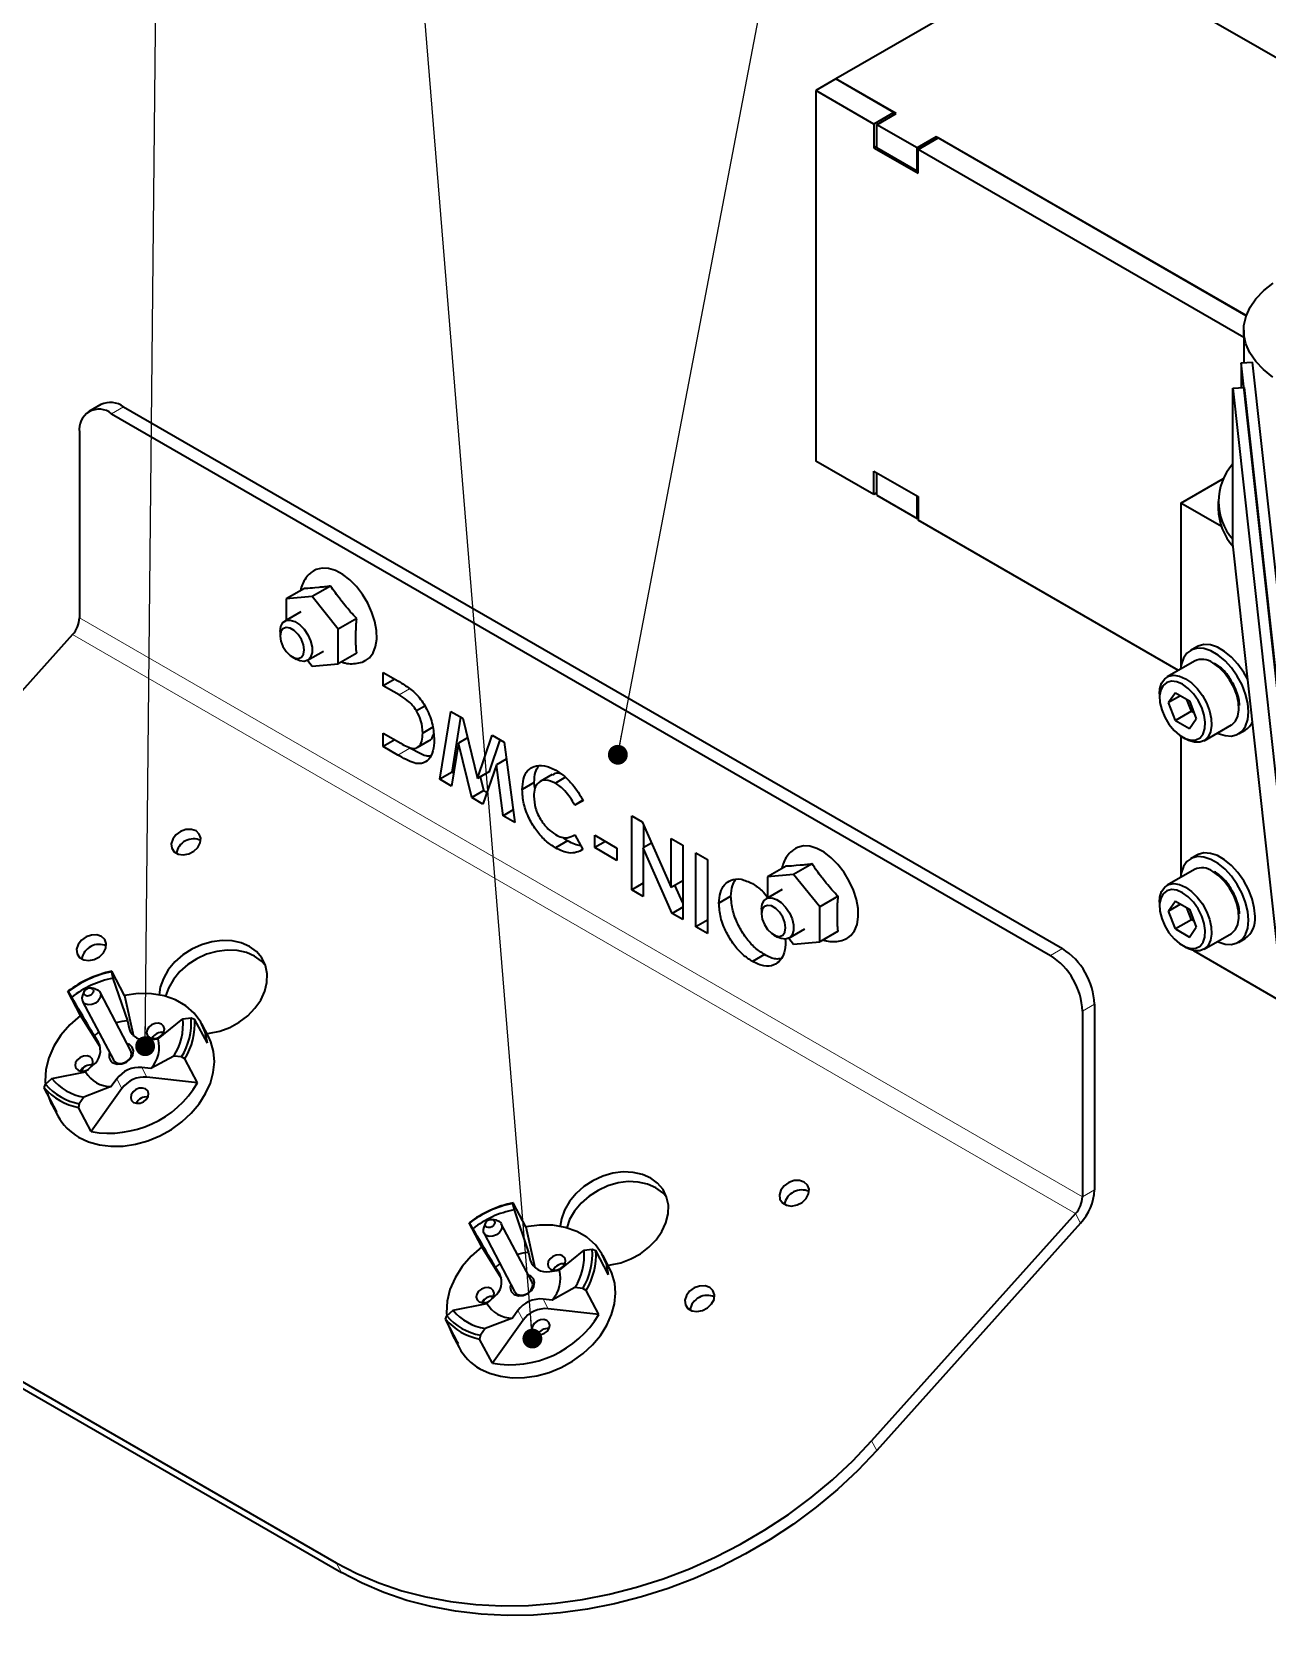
# Paper-space layout 'Blatt1' of a CAD drawing. Header units: millimetres. Extents: x 0 to 1189, y 0 to 841.
# Drawn here: x 902.4 to 946, y 624.7 to 680.8 of the extents above; entities that cross this region are included whole.
import ezdxf

# ---------------------------------------------------------------- set-up
doc = ezdxf.new("R2010")
doc.units = ezdxf.units.MM
doc.layers.add('BESCHRIFTUNG', color=5, linetype='Continuous')
doc.dimstyles.new('SLDDIMSTYLE0', dxfattribs={"dimtxt": 0.18, "dimasz": 0.7, "dimexe": 0, "dimexo": 0.0625, "dimgap": 0, "dimtad": 0, "dimtih": 1, "dimtoh": 1, "dimdec": 0, "dimrnd": 1e-09, "dimzin": 0, "dimdsep": 46, "dimtxsty": 'Standard', "dimblk1": 'DOT', "dimblk2": 'DOT', "dimsah": 1, "dimcen": 0.09, "dimadec": 0, "dimazin": 0, "dimtfac": 0.7, "dimtdec": 0, "dimtofl": 0, "dimtmove": 0, "dimatfit": 3, "dimldrblk": 'DOT', "dimfxl": 1, "dimfrac": 2, "dimtolj": 1, "dimtzin": 0, "dimarcsym": 0})

# ---------------------------------------------------------------- blocks, each defined once
blk = doc.blocks.new('_Dot')
at = {"color": 0, "linetype": 'ByBlock', "lineweight": -2}
blk.add_line((-0.5, 0), (-1, 0), dxfattribs=at)
at = {"color": 0, "linetype": 'ByBlock', "const_width": 0.5}
blk.add_lwpolyline([(-0.25, 0, 1), (0.25, 0, 1)], format="xyb", close=True, dxfattribs=at)

psp = doc.layouts.new('Blatt1')

# ---------------------------------------------------------------- linework, layer by layer
at = {"color": 7, "linetype": 'Continuous', "lineweight": 35}
for p, q in [((939.195, 683.991), (930.795, 679.142)), ((952.637, 676.231), (942.73, 681.95)), ((930.787, 679.137), (930.08, 678.729)), ((932.838, 677.954), (930.787, 679.137)), ((932.916, 677.917), (930.795, 679.142)), ((930.795, 679.142), (930.795, 679.133)), ((930.08, 678.729), (930.08, 665.665)), ((932.131, 677.546), (930.08, 678.729)), ((932.838, 677.954), (932.131, 677.546)), ((932.237, 677.525), (932.916, 677.917)), ((932.838, 677.872), (932.838, 677.954)), ((932.131, 677.546), (932.131, 676.713)), ((933.651, 676.709), (932.237, 677.525)), ((932.237, 676.709), (932.237, 677.525)), ((934.33, 677.101), (933.651, 676.709)), ((933.687, 676.647), (934.394, 677.056)), ((945.256, 670.793), (934.33, 677.101)), ((934.33, 677.019), (934.33, 677.101)), ((945.253, 670.787), (934.394, 677.056)), ((932.237, 676.774), (932.131, 676.713)), ((932.131, 676.713), (933.687, 675.815)), ((933.651, 675.892), (932.237, 676.709)), ((933.651, 675.892), (933.651, 676.709)), ((933.687, 675.815), (933.687, 676.647)), ((945.167, 670.02), (933.687, 676.647)), ((933.687, 675.913), (933.651, 675.892)), ((945.167, 670.281), (945.167, 669.138)), ((945.079, 669.134), (945.478, 669.149)), ((952.923, 597.925), (945.079, 669.134)), ((945.079, 669.134), (945.079, 668.25)), ((953.321, 597.957), (945.478, 669.149)), ((944.782, 668.239), (945.181, 668.254)), ((944.782, 668.239), (952.531, 597.893)), ((944.782, 662.752), (944.782, 668.239)), ((945.181, 668.254), (952.929, 597.925)), ((904.885, 667.659), (904.461, 667.414)), ((905.261, 667.334), (938.353, 648.231)), ((905.685, 667.579), (938.778, 648.475)), ((904.13, 666.681), (904.13, 660.134)), ((932.131, 664.481), (930.08, 665.665)), ((932.131, 665.314), (933.687, 664.416)), ((932.131, 664.481), (932.131, 665.314)), ((932.237, 664.46), (932.237, 665.252)), ((942.95, 664.181), (944.453, 665.049)), ((932.237, 664.542), (932.131, 664.481)), ((932.237, 664.46), (933.651, 663.644)), ((933.651, 663.644), (933.651, 664.436)), ((933.687, 664.416), (933.687, 663.583)), ((944.382, 663.355), (942.95, 664.181)), ((942.95, 664.181), (942.95, 658.417)), ((944.267, 664.238), (944.267, 663.994)), ((933.651, 663.644), (933.687, 663.664)), ((942.864, 658.285), (933.687, 663.583)), ((952.531, 592.406), (944.782, 662.752)), ((912.062, 661.178), (911.413, 660.803)), ((912.981, 661.26), (912.332, 660.886)), ((912.564, 661.21), (912.425, 661.197)), ((912.332, 660.886), (911.413, 660.803)), ((911.413, 660.803), (911.413, 660.053)), ((913.251, 659.742), (912.332, 660.886)), ((913.484, 660.586), (913.344, 660.76)), ((911.932, 660.353), (911.366, 660.026)), ((913.901, 660.117), (913.251, 659.742)), ((903.885, 659.549), (896.696, 651.528)), ((911.201, 659.66), (911.201, 659.497)), ((913.251, 658.516), (913.251, 659.742)), ((913.873, 659.395), (913.873, 659.582)), ((912.166, 658.64), (912.732, 658.967)), ((913.901, 658.891), (913.251, 658.516)), ((943.514, 659.121), (943.288, 658.991)), ((911.625, 658.762), (911.766, 658.68)), ((912.166, 658.64), (912.332, 658.434)), ((912.332, 658.434), (913.251, 658.516)), ((943.431, 658.612), (942.469, 658.057)), ((944.11, 658.53), (944.138, 658.515)), ((914.834, 658.215), (915.346, 657.92)), ((914.834, 657.746), (914.834, 658.215)), ((915.24, 657.981), (914.834, 657.746)), ((915.395, 657.422), (914.834, 657.746)), ((942.2, 657.461), (942.2, 657.331)), ((942.761, 657.497), (942.516, 657.148)), ((942.941, 657.393), (942.516, 657.148)), ((942.761, 657.497), (943.251, 657.214)), ((943.327, 656.843), (943.164, 657.264)), ((943.251, 657.214), (943.496, 656.583)), ((916.3, 657.022), (916.013, 656.856)), ((916.836, 654.447), (917.218, 656.839)), ((917.218, 656.839), (917.639, 656.596)), ((917.26, 654.692), (917.57, 656.636)), ((942.761, 656.517), (942.516, 657.148)), ((943.327, 656.843), (942.761, 656.517)), ((943.327, 656.843), (943.376, 656.892)), ((943.415, 656.793), (943.327, 656.843)), ((914.834, 656.071), (915.452, 655.714)), ((914.834, 655.602), (914.834, 656.071)), ((916.58, 656.281), (916.226, 656.077)), ((917.639, 656.596), (918.156, 654.475)), ((942.761, 656.517), (943.251, 656.234)), ((943.251, 656.234), (943.496, 656.583)), ((943.769, 655.805), (944.731, 656.36)), ((944.988, 656.046), (945.214, 656.177)), ((915.24, 655.837), (914.834, 655.602)), ((915.353, 655.302), (914.834, 655.602)), ((915.778, 655.547), (915.706, 655.589)), ((916.034, 655.565), (916.458, 655.81)), ((917.488, 655.72), (917.247, 654.209)), ((917.808, 655.905), (917.488, 655.72)), ((917.956, 653.8), (917.488, 655.72)), ((918.156, 654.475), (918.676, 655.998)), ((918.58, 654.72), (918.96, 655.833)), ((918.676, 655.998), (919.093, 655.757)), ((919.093, 655.757), (919.476, 652.923)), ((942.95, 655.969), (942.95, 651.068)), ((943.006, 655.935), (943.119, 655.869)), ((918.823, 654.95), (918.352, 653.571)), ((919.174, 655.153), (918.823, 654.95)), ((919.064, 653.16), (918.823, 654.95)), ((917.26, 654.692), (916.836, 654.447)), ((917.247, 654.209), (916.836, 654.447)), ((917.319, 654.658), (917.26, 654.692)), ((918.58, 654.72), (918.156, 654.475)), ((918.38, 654.045), (918.261, 654.536)), ((920.794, 654.612), (920.37, 654.367)), ((921.257, 654.515), (920.902, 654.31)), ((918.38, 654.045), (917.956, 653.8)), ((918.492, 653.98), (918.38, 654.045)), ((920.161, 654.328), (919.737, 654.083)), ((920.184, 654.131), (920.161, 654.328)), ((918.352, 653.571), (917.956, 653.8)), ((919.416, 653.363), (919.064, 653.16)), ((921.877, 653.704), (921.586, 653.536)), ((921.883, 653.692), (921.586, 653.536)), ((919.476, 652.923), (919.064, 653.16)), ((923.595, 653.158), (923.961, 652.947)), ((923.595, 650.545), (923.595, 653.158)), ((923.961, 652.947), (924.987, 650.634)), ((924.019, 652.035), (924.019, 652.815)), ((921.336, 652.272), (920.912, 652.027)), ((921.336, 652.272), (921.157, 652.401)), ((921.571, 652.478), (921.586, 652.487)), ((921.586, 652.487), (921.874, 651.97)), ((922.289, 652.471), (923.073, 652.019)), ((922.289, 652.035), (922.289, 652.471)), ((922.667, 652.253), (922.289, 652.035)), ((924.295, 652.194), (924.001, 652.025)), ((924.987, 652.354), (925.393, 652.119)), ((924.987, 650.634), (924.987, 652.354)), ((923.073, 651.583), (922.289, 652.035)), ((923.073, 652.019), (923.073, 651.583)), ((924.001, 652.025), (924.001, 650.31)), ((925.025, 649.719), (924.001, 652.025)), ((925.393, 652.119), (925.393, 649.506)), ((925.858, 651.851), (926.264, 651.617)), ((925.858, 649.238), (925.858, 651.851)), ((926.264, 651.617), (926.264, 649.004)), ((943.514, 651.773), (943.288, 651.642)), ((929.033, 651.381), (928.383, 651.006)), ((929.303, 651.089), (928.383, 651.006)), ((928.383, 651.006), (928.383, 650.256)), ((929.952, 651.464), (929.303, 651.089)), ((930.222, 649.945), (929.303, 651.089)), ((929.535, 651.413), (929.395, 651.401)), ((943.431, 651.263), (942.469, 650.708)), ((944.11, 651.181), (944.138, 651.166)), ((924.001, 650.779), (923.595, 650.545)), ((924.001, 650.31), (923.595, 650.545)), ((925.393, 650.869), (924.987, 650.634)), ((925.393, 650.09), (925.118, 650.71)), ((928.903, 650.556), (928.337, 650.229)), ((930.454, 650.789), (930.315, 650.963)), ((925.393, 649.932), (925.025, 649.719)), ((927.094, 650.322), (926.67, 650.077)), ((930.871, 650.32), (930.222, 649.945)), ((930.222, 648.719), (930.222, 649.945)), ((942.2, 650.112), (942.2, 649.982)), ((942.761, 650.148), (942.516, 649.799)), ((942.941, 650.044), (942.516, 649.799)), ((942.761, 650.148), (943.251, 649.865)), ((943.327, 649.495), (943.164, 649.916)), ((925.393, 649.506), (925.025, 649.719)), ((926.264, 649.473), (925.858, 649.238)), ((928.171, 649.863), (928.171, 649.7)), ((930.844, 649.598), (930.844, 649.785)), ((942.761, 649.168), (942.516, 649.799)), ((943.327, 649.495), (942.761, 649.168)), ((943.251, 649.865), (943.496, 649.234)), ((943.327, 649.495), (943.376, 649.543)), ((943.415, 649.444), (943.327, 649.495)), ((926.264, 649.004), (925.858, 649.238)), ((928.595, 648.965), (928.737, 648.883)), ((929.006, 648.821), (929.02, 648.712)), ((929.137, 648.844), (929.702, 649.17)), ((929.137, 648.843), (929.303, 648.637)), ((930.871, 649.094), (930.222, 648.719)), ((942.761, 649.168), (943.251, 648.885)), ((943.251, 648.885), (943.496, 649.234)), ((943.769, 648.456), (944.731, 649.011)), ((944.988, 648.697), (945.214, 648.828)), ((928.277, 648.265), (927.852, 648.02)), ((929.303, 648.637), (930.222, 648.719)), ((943.006, 648.586), (943.119, 648.52)), ((943.395, 648.41), (946.563, 646.581)), ((905.268, 647.679), (905.255, 647.659)), ((905.255, 647.659), (905.307, 647.428)), ((905.716, 646.828), (905.268, 647.679)), ((904.682, 647.06), (904.524, 647.091)), ((905.307, 647.428), (905.816, 645.927)), ((904.167, 646.12), (903.719, 646.971)), ((903.731, 646.962), (903.719, 646.971)), ((903.855, 646.764), (903.731, 646.962)), ((904.298, 646.972), (904.234, 646.824)), ((904.235, 646.615), (905.322, 644.549)), ((905.942, 644.875), (904.854, 646.941)), ((905.716, 646.828), (906.038, 645.394)), ((939.909, 646.516), (939.909, 639.969)), ((904.862, 645.013), (904.167, 646.12)), ((906.902, 645.3), (907.772, 646.004)), ((907.772, 646.004), (908.062, 646.038)), ((908.062, 646.038), (908.188, 645.993)), ((908.636, 645.142), (908.188, 645.993)), ((939.485, 646.271), (939.485, 639.724)), ((904.8, 645.166), (904.655, 645.396)), ((905.816, 645.927), (905.876, 645.658)), ((907.032, 645.526), (907.088, 645.506)), ((908.675, 645.372), (908.436, 645.826)), ((906.565, 645.26), (906.902, 645.3)), ((904.346, 644.132), (904.604, 644.364)), ((906.644, 644.248), (906.326, 644.285)), ((907.45, 644.689), (906.644, 644.248)), ((907.724, 644.657), (907.45, 644.689)), ((907.845, 644.59), (907.724, 644.657)), ((908.293, 643.738), (907.845, 644.59)), ((902.931, 643.694), (903.153, 643.894)), ((903.153, 643.894), (904.346, 644.132)), ((905.441, 643.88), (905.249, 643.611)), ((908.293, 643.738), (906.506, 643.944)), ((902.887, 643.571), (902.931, 643.694)), ((903.335, 642.72), (902.887, 643.571)), ((904.283, 643.241), (904.117, 643.009)), ((905.249, 643.611), (904.283, 643.241)), ((905.621, 643.54), (904.541, 642.024)), ((903.127, 643.031), (903.366, 642.577)), ((904.117, 643.009), (904.092, 642.875)), ((904.541, 642.024), (904.092, 642.875)), ((919.41, 639.515), (919.397, 639.495)), ((919.397, 639.495), (919.449, 639.263)), ((919.858, 638.663), (919.41, 639.515)), ((919.449, 639.263), (919.958, 637.763)), ((918.31, 637.956), (917.861, 638.807)), ((917.873, 638.798), (917.861, 638.807)), ((917.997, 638.6), (917.873, 638.798)), ((918.44, 638.808), (918.376, 638.66)), ((918.824, 638.896), (918.666, 638.927)), ((920.084, 636.711), (918.996, 638.777)), ((919.858, 638.663), (920.181, 637.23)), ((939.24, 639.139), (932.051, 631.117)), ((939.419, 638.798), (932.23, 630.777)), ((918.377, 638.451), (919.464, 636.385)), ((919.004, 636.849), (918.31, 637.956)), ((919.958, 637.763), (920.019, 637.494)), ((921.044, 637.136), (921.914, 637.84)), ((921.914, 637.84), (922.204, 637.874)), ((922.204, 637.874), (922.33, 637.829)), ((922.778, 636.978), (922.33, 637.829)), ((922.817, 637.208), (922.578, 637.662)), ((918.942, 637.002), (918.798, 637.232)), ((920.707, 637.096), (921.044, 637.136)), ((921.174, 637.362), (921.23, 637.342)), ((921.592, 636.524), (920.786, 636.084)), ((921.866, 636.493), (921.592, 636.524)), ((921.987, 636.426), (921.866, 636.493)), ((922.435, 635.574), (921.987, 636.426)), ((917.295, 635.73), (918.488, 635.968)), ((918.488, 635.968), (918.746, 636.2)), ((920.786, 636.084), (920.469, 636.121)), ((897.623, 635.802), (913.179, 626.822)), ((897.802, 635.462), (913.359, 626.481)), ((917.029, 635.407), (917.073, 635.53)), ((917.478, 634.556), (917.029, 635.407)), ((917.073, 635.53), (917.295, 635.73)), ((919.391, 635.447), (918.425, 635.077)), ((919.763, 635.376), (918.683, 633.86)), ((919.584, 635.716), (919.391, 635.447)), ((922.435, 635.574), (920.648, 635.78)), ((917.269, 634.867), (917.508, 634.413)), ((918.26, 634.845), (918.234, 634.711)), ((918.425, 635.077), (918.26, 634.845)), ((918.683, 633.86), (918.234, 634.711))]:
    psp.add_line(p, q, dxfattribs=at)
at = {"color": 8, "linetype": 'Continuous', "lineweight": 18}
for p, q in [((905.685, 667.579), (905.261, 667.334)), ((939.485, 639.724), (904.13, 660.134)), ((939.24, 639.139), (903.885, 659.549)), ((915.766, 657.637), (915.395, 657.422)), ((915.778, 655.547), (915.353, 655.302)), ((938.353, 648.231), (938.778, 648.475)), ((939.909, 646.516), (939.485, 646.271)), ((905.992, 645.438), (905.876, 645.658)), ((904.833, 645.103), (904.8, 645.166)), ((906.506, 643.944), (906.326, 644.285)), ((905.621, 643.54), (905.441, 643.88)), ((939.485, 639.724), (939.909, 639.969)), ((939.24, 639.139), (939.419, 638.798)), ((918.975, 636.939), (918.942, 637.002)), ((920.134, 637.274), (920.019, 637.494)), ((920.648, 635.78), (920.469, 636.121)), ((919.763, 635.376), (919.584, 635.716)), ((932.051, 631.117), (932.23, 630.777)), ((913.359, 626.481), (913.179, 626.822))]:
    psp.add_line(p, q, dxfattribs=at)
at = {"color": 7, "linetype": 'Continuous', "lineweight": 35, "flags": 128}
for points in [[(946.195, 668.628), (945.864, 668.892), (945.592, 669.178), (945.385, 669.482), (945.246, 669.798), (945.176, 670.122), (945.177, 670.448), (945.248, 670.772), (945.39, 671.087), (945.598, 671.391), (945.871, 671.676), (946.204, 671.94)], [(914.245, 658.657), (914.346, 658.733), (914.479, 658.904), (914.568, 659.126), (914.61, 659.39), (914.601, 659.687), (914.544, 660.005), (914.439, 660.331), (914.292, 660.654), (914.107, 660.96), (913.893, 661.238), (913.656, 661.478), (913.406, 661.67), (913.153, 661.806), (912.907, 661.882), (912.677, 661.894), (912.471, 661.843), (912.401, 661.807)], [(911.201, 659.66), (911.226, 659.838), (911.299, 659.971), (911.414, 660.048), (911.56, 660.061), (911.724, 660.009), (911.892, 659.897), (912.049, 659.736), (912.181, 659.538), (912.276, 659.322), (912.326, 659.108), (912.326, 658.913), (912.276, 658.756), (912.181, 658.65), (912.049, 658.604), (911.892, 658.624), (911.766, 658.68)], [(911.201, 659.497), (911.226, 659.314), (911.3, 659.124), (911.413, 658.95), (911.551, 658.812), (911.699, 658.727), (911.837, 658.705), (911.95, 658.749), (912.024, 658.854), (912.049, 659.007), (912.024, 659.189), (911.95, 659.379), (911.837, 659.553), (911.699, 659.692), (911.551, 659.777), (911.413, 659.798), (911.3, 659.754), (911.226, 659.649), (911.201, 659.497)], [(945.34, 656.825), (945.313, 657.128), (945.236, 657.449), (945.11, 657.773), (944.942, 658.086), (944.739, 658.374), (944.509, 658.624), (944.263, 658.826), (944.012, 658.972), (943.766, 659.053), (943.537, 659.068), (943.333, 659.014), (943.165, 658.896), (943.039, 658.717), (942.962, 658.486), (942.94, 658.328)], [(945.31, 657.96), (945.168, 658.216), (944.965, 658.504), (944.735, 658.755), (944.49, 658.957), (944.238, 659.102), (943.992, 659.184), (943.763, 659.198), (943.56, 659.145), (943.514, 659.121)], [(944.731, 656.36), (944.75, 656.371), (944.877, 656.495), (944.962, 656.673), (944.999, 656.894), (944.986, 657.148), (944.925, 657.419), (944.818, 657.694), (944.672, 657.958), (944.494, 658.196), (944.293, 658.396), (944.081, 658.547)], [(942.2, 657.461), (942.214, 657.638), (942.275, 657.838), (942.382, 657.99), (942.529, 658.085), (942.707, 658.117), (942.907, 658.086), (943.119, 657.992)], [(943.006, 657.796), (942.806, 657.883), (942.618, 657.905), (942.454, 657.862), (942.326, 657.757), (942.24, 657.596), (942.202, 657.388), (942.214, 657.148), (942.277, 656.89), (942.385, 656.631), (942.532, 656.386), (942.71, 656.171), (942.905, 656), (943.107, 655.883), (943.303, 655.829), (943.48, 655.839), (943.627, 655.913), (943.736, 656.048), (943.798, 656.234), (943.811, 656.459), (943.773, 656.71), (943.687, 656.971), (943.558, 657.225), (943.395, 657.457), (943.207, 657.651), (943.006, 657.796)], [(943.119, 657.992), (943.331, 657.841), (943.532, 657.641), (943.71, 657.403), (943.857, 657.139), (943.963, 656.864), (944.025, 656.592), (944.037, 656.339), (944, 656.118), (943.915, 655.94), (943.788, 655.816), (943.625, 655.752), (943.434, 655.752), (943.226, 655.815), (943.119, 655.869)], [(944.24, 656.076), (944.263, 656.065), (944.509, 655.984), (944.739, 655.969), (944.942, 656.023), (945.11, 656.141), (945.236, 656.32), (945.313, 656.551), (945.34, 656.825)], [(908.236, 652.624), (908.071, 652.678), (907.882, 652.672), (907.692, 652.607), (907.528, 652.49), (907.413, 652.339), (907.36, 652.172), (907.379, 652.014), (907.465, 651.885), (907.608, 651.802), (907.788, 651.778), (907.981, 651.814), (908.161, 651.907), (908.303, 652.043), (908.388, 652.205), (908.406, 652.37), (908.352, 652.516), (908.236, 652.624)], [(931.215, 648.86), (931.316, 648.936), (931.45, 649.107), (931.539, 649.329), (931.58, 649.594), (931.572, 649.89), (931.514, 650.208), (931.41, 650.534), (931.263, 650.857), (931.078, 651.163), (930.863, 651.441), (930.626, 651.681), (930.377, 651.873), (930.124, 652.009), (929.878, 652.085), (929.647, 652.097), (929.442, 652.046), (929.372, 652.01)], [(945.34, 649.476), (945.313, 649.779), (945.236, 650.1), (945.11, 650.424), (944.942, 650.737), (944.739, 651.025), (944.509, 651.275), (944.263, 651.478), (944.012, 651.623), (943.766, 651.704), (943.537, 651.719), (943.333, 651.666), (943.165, 651.547), (943.039, 651.368), (942.962, 651.137), (942.94, 650.979)], [(945.566, 649.606), (945.54, 649.91), (945.462, 650.231), (945.336, 650.555), (945.168, 650.867), (944.965, 651.155), (944.735, 651.406), (944.49, 651.608), (944.238, 651.753), (943.992, 651.835), (943.763, 651.849), (943.56, 651.796), (943.514, 651.773)], [(944.731, 649.011), (944.75, 649.023), (944.877, 649.147), (944.962, 649.324), (944.999, 649.545), (944.986, 649.799), (944.925, 650.07), (944.818, 650.345), (944.672, 650.609), (944.494, 650.847), (944.293, 651.047), (944.081, 651.198)], [(942.2, 650.112), (942.214, 650.289), (942.275, 650.489), (942.382, 650.641), (942.529, 650.736), (942.707, 650.769), (942.907, 650.737), (943.119, 650.643)], [(943.006, 650.447), (942.806, 650.534), (942.618, 650.556), (942.454, 650.514), (942.326, 650.408), (942.24, 650.247), (942.202, 650.039), (942.214, 649.799), (942.277, 649.541), (942.385, 649.282), (942.532, 649.037), (942.71, 648.822), (942.905, 648.651), (943.107, 648.535), (943.303, 648.48), (943.48, 648.49), (943.627, 648.565), (943.736, 648.699), (943.798, 648.885), (943.811, 649.11), (943.773, 649.362), (943.687, 649.622), (943.558, 649.876), (943.395, 650.108), (943.207, 650.302), (943.006, 650.447)], [(943.119, 650.643), (943.331, 650.492), (943.532, 650.292), (943.71, 650.054), (943.857, 649.79), (943.963, 649.515), (944.025, 649.244), (944.037, 648.99), (944, 648.769), (943.915, 648.591), (943.788, 648.467), (943.625, 648.403), (943.434, 648.403), (943.226, 648.466), (943.119, 648.52)], [(928.171, 649.863), (928.196, 650.041), (928.269, 650.174), (928.384, 650.251), (928.53, 650.264), (928.695, 650.212), (928.863, 650.101), (929.02, 649.939), (929.152, 649.741), (929.246, 649.526), (929.296, 649.311), (929.296, 649.116), (929.246, 648.959), (929.152, 648.853), (929.02, 648.807), (928.863, 648.827), (928.737, 648.883)], [(928.171, 649.7), (928.197, 649.517), (928.27, 649.327), (928.383, 649.153), (928.522, 649.015), (928.669, 648.93), (928.808, 648.908), (928.92, 648.952), (928.994, 649.057), (929.02, 649.21), (928.994, 649.392), (928.92, 649.582), (928.808, 649.757), (928.669, 649.895), (928.522, 649.98), (928.383, 650.001), (928.27, 649.957), (928.197, 649.852), (928.171, 649.7)], [(944.24, 648.728), (944.263, 648.717), (944.509, 648.635), (944.739, 648.62), (944.942, 648.674), (945.11, 648.792), (945.236, 648.971), (945.313, 649.202), (945.34, 649.476)], [(904.903, 648.905), (904.739, 648.96), (904.549, 648.954), (904.36, 648.888), (904.196, 648.772), (904.08, 648.62), (904.028, 648.454), (904.046, 648.296), (904.133, 648.167), (904.276, 648.084), (904.456, 648.059), (904.649, 648.096), (904.828, 648.188), (904.97, 648.325), (905.056, 648.486), (905.073, 648.651), (905.02, 648.798), (904.903, 648.905)], [(910.122, 648.551), (909.831, 648.679), (909.505, 648.752), (909.154, 648.765), (908.792, 648.719), (908.432, 648.615), (908.086, 648.457), (907.768, 648.251), (907.489, 648.004), (907.258, 647.725), (907.085, 647.424), (906.975, 647.113), (906.934, 646.851)], [(910.301, 648.21), (910.01, 648.339), (909.684, 648.411), (909.333, 648.425), (908.971, 648.379), (908.611, 648.275), (908.266, 648.117), (907.947, 647.911), (907.668, 647.664), (907.437, 647.385), (907.264, 647.084), (907.161, 646.799)], [(908.617, 645.482), (908.707, 645.492), (909.07, 645.567), (909.424, 645.699), (909.757, 645.881), (910.058, 646.109), (910.314, 646.373), (910.517, 646.664), (910.659, 646.972), (910.736, 647.285), (910.744, 647.592), (910.683, 647.882), (910.556, 648.145), (910.366, 648.37), (910.122, 648.551)], [(910.686, 647.875), (910.546, 648.03), (910.301, 648.21)], [(904.341, 646.822), (904.302, 646.859), (904.286, 646.91), (904.296, 646.967), (904.33, 647.021), (904.382, 647.063), (904.446, 647.089), (904.511, 647.093), (904.568, 647.075), (904.607, 647.038), (904.623, 646.987), (904.613, 646.93), (904.58, 646.876), (904.527, 646.833), (904.463, 646.808), (904.398, 646.804), (904.341, 646.822)], [(904.682, 647.06), (904.769, 647.028), (904.846, 646.955), (904.878, 646.854), (904.859, 646.742), (904.792, 646.635), (904.687, 646.55), (904.561, 646.5), (904.432, 646.492), (904.32, 646.528), (904.32, 646.528)], [(908.636, 645.142), (908.56, 645.529), (908.404, 645.884), (908.174, 646.199), (907.876, 646.463), (907.518, 646.669), (907.112, 646.812), (906.667, 646.887), (906.197, 646.892), (905.716, 646.828)], [(904.167, 646.12), (903.793, 645.794), (903.476, 645.429), (903.223, 645.035), (903.044, 644.625), (902.942, 644.208), (902.921, 643.798), (902.93, 643.678)], [(904.805, 645.532), (904.774, 645.506), (904.655, 645.396)], [(906.595, 645.337), (906.701, 645.303), (906.822, 645.311), (906.941, 645.358), (907.04, 645.438), (907.103, 645.538), (907.121, 645.644), (907.091, 645.739), (907.018, 645.809), (906.913, 645.842), (906.791, 645.835), (906.672, 645.787), (906.573, 645.707), (906.51, 645.607), (906.492, 645.501), (906.522, 645.406), (906.595, 645.337)], [(904.098, 641.829), (904.444, 641.668), (904.828, 641.56), (905.239, 641.509), (905.668, 641.515), (906.106, 641.58), (906.542, 641.7), (906.966, 641.874), (907.367, 642.097), (907.737, 642.364), (908.067, 642.669), (908.348, 643.004), (908.575, 643.362), (908.743, 643.735), (908.846, 644.113), (908.883, 644.487), (908.853, 644.85), (908.757, 645.193), (908.675, 645.372)], [(905.314, 644.447), (905.457, 644.401), (905.623, 644.412), (905.786, 644.476), (905.92, 644.585), (906.006, 644.722), (906.031, 644.867), (905.99, 644.996), (905.89, 645.091), (905.811, 645.124)], [(905.408, 644.462), (905.519, 644.426), (905.648, 644.434), (905.775, 644.485), (905.879, 644.569), (905.946, 644.676), (905.966, 644.788), (905.942, 644.875)], [(904.535, 644.303), (904.585, 644.388), (904.603, 644.494), (904.574, 644.589), (904.5, 644.658), (904.395, 644.692), (904.273, 644.684), (904.154, 644.637), (904.056, 644.557), (903.992, 644.456), (903.974, 644.351), (904.004, 644.256), (904.077, 644.186), (904.077, 644.186)], [(904.212, 644.151), (904.265, 644.278), (904.266, 644.28)], [(905.322, 644.549), (905.33, 644.536), (905.408, 644.462)], [(902.988, 643.379), (903.12, 643.043), (903.335, 642.72)], [(906.037, 643.055), (906.142, 643.021), (906.264, 643.029), (906.383, 643.076), (906.482, 643.156), (906.545, 643.257), (906.563, 643.362), (906.533, 643.457), (906.46, 643.527), (906.355, 643.56), (906.233, 643.553), (906.114, 643.506), (906.015, 643.426), (905.952, 643.325), (905.934, 643.219), (905.964, 643.124), (906.037, 643.055)], [(924.264, 640.387), (923.973, 640.515), (923.647, 640.588), (923.296, 640.601), (922.934, 640.555), (922.574, 640.451), (922.228, 640.293), (921.91, 640.087), (921.631, 639.84), (921.4, 639.561), (921.227, 639.26), (921.117, 638.949), (921.076, 638.687)], [(922.759, 637.318), (922.849, 637.328), (923.212, 637.403), (923.566, 637.535), (923.9, 637.717), (924.2, 637.945), (924.456, 638.209), (924.659, 638.5), (924.801, 638.808), (924.878, 639.121), (924.886, 639.428), (924.825, 639.718), (924.698, 639.981), (924.509, 640.206), (924.264, 640.387)], [(924.443, 640.046), (924.153, 640.175), (923.826, 640.247), (923.475, 640.261), (923.113, 640.215), (922.753, 640.111), (922.408, 639.953), (922.09, 639.747), (921.81, 639.5), (921.579, 639.221), (921.406, 638.92), (921.303, 638.635)], [(924.828, 639.711), (924.688, 639.866), (924.443, 640.046)], [(929.675, 640.247), (929.511, 640.301), (929.321, 640.295), (929.132, 640.23), (928.968, 640.113), (928.852, 639.962), (928.8, 639.796), (928.818, 639.637), (928.905, 639.508), (929.048, 639.426), (929.228, 639.401), (929.421, 639.437), (929.6, 639.53), (929.742, 639.666), (929.828, 639.828), (929.845, 639.993), (929.792, 640.139), (929.675, 640.247)], [(918.483, 638.658), (918.444, 638.695), (918.428, 638.746), (918.438, 638.803), (918.472, 638.856), (918.525, 638.899), (918.588, 638.925), (918.654, 638.929), (918.71, 638.911), (918.749, 638.873), (918.765, 638.823), (918.756, 638.766), (918.722, 638.712), (918.669, 638.669), (918.605, 638.644), (918.54, 638.64), (918.483, 638.658)], [(918.824, 638.896), (918.911, 638.864), (918.988, 638.791), (919.02, 638.69), (919.001, 638.578), (918.934, 638.471), (918.829, 638.386), (918.703, 638.336), (918.574, 638.328), (918.462, 638.364), (918.462, 638.364)], [(922.778, 636.978), (922.702, 637.365), (922.546, 637.72), (922.316, 638.035), (922.018, 638.299), (921.661, 638.505), (921.254, 638.648), (920.809, 638.723), (920.339, 638.728), (919.858, 638.663)], [(918.31, 637.956), (917.935, 637.63), (917.618, 637.265), (917.366, 636.871), (917.186, 636.461), (917.084, 636.044), (917.063, 635.634), (917.073, 635.513)], [(920.737, 637.173), (920.843, 637.139), (920.964, 637.146), (921.084, 637.194), (921.182, 637.274), (921.245, 637.374), (921.263, 637.48), (921.234, 637.575), (921.16, 637.644), (921.055, 637.678), (920.933, 637.671), (920.814, 637.623), (920.716, 637.543), (920.652, 637.443), (920.634, 637.337), (920.664, 637.242), (920.737, 637.173)], [(918.24, 633.665), (918.586, 633.504), (918.97, 633.396), (919.381, 633.345), (919.811, 633.351), (920.248, 633.416), (920.684, 633.536), (921.108, 633.71), (921.509, 633.933), (921.879, 634.2), (922.209, 634.505), (922.49, 634.84), (922.718, 635.198), (922.885, 635.57), (922.988, 635.949), (923.025, 636.323), (922.996, 636.686), (922.899, 637.029), (922.817, 637.208)], [(918.947, 637.368), (918.916, 637.342), (918.798, 637.232)], [(918.677, 636.138), (918.728, 636.224), (918.746, 636.33), (918.716, 636.424), (918.643, 636.494), (918.537, 636.528), (918.416, 636.52), (918.296, 636.473), (918.198, 636.393), (918.135, 636.292), (918.117, 636.186), (918.146, 636.092), (918.22, 636.022), (918.22, 636.022)], [(919.456, 636.283), (919.6, 636.237), (919.765, 636.248), (919.928, 636.312), (920.062, 636.421), (920.149, 636.558), (920.173, 636.703), (920.132, 636.832), (920.033, 636.927), (919.953, 636.96)], [(919.55, 636.298), (919.662, 636.262), (919.791, 636.27), (919.917, 636.32), (920.022, 636.405), (920.089, 636.512), (920.108, 636.624), (920.084, 636.711)], [(926.343, 636.529), (926.178, 636.583), (925.989, 636.577), (925.799, 636.512), (925.635, 636.395), (925.52, 636.244), (925.467, 636.077), (925.486, 635.919), (925.572, 635.79), (925.715, 635.707), (925.895, 635.683), (926.088, 635.719), (926.268, 635.812), (926.41, 635.948), (926.495, 636.11), (926.513, 636.275), (926.459, 636.421), (926.343, 636.529)], [(918.354, 635.986), (918.407, 636.114), (918.408, 636.116)], [(919.464, 636.385), (919.472, 636.372), (919.55, 636.298)], [(920.179, 634.891), (920.285, 634.857), (920.406, 634.865), (920.525, 634.912), (920.624, 634.992), (920.687, 635.093), (920.705, 635.198), (920.675, 635.293), (920.602, 635.363), (920.497, 635.396), (920.375, 635.389), (920.256, 635.342), (920.157, 635.262), (920.094, 635.161), (920.076, 635.055), (920.106, 634.96), (920.179, 634.891)], [(917.13, 635.215), (917.263, 634.879), (917.478, 634.556)], [(913.179, 626.822), (913.909, 626.44), (914.68, 626.11), (915.489, 625.836), (916.332, 625.617), (917.205, 625.456), (918.103, 625.352), (919.021, 625.307), (919.956, 625.321), (920.902, 625.394), (921.854, 625.524), (922.807, 625.713), (923.758, 625.958), (924.7, 626.258), (925.629, 626.613), (926.54, 627.019), (927.429, 627.475), (928.291, 627.979), (929.122, 628.529), (929.918, 629.12), (930.673, 629.751), (931.386, 630.418), (932.051, 631.117)], [(932.23, 630.777), (931.565, 630.077), (930.853, 629.41), (930.097, 628.78), (929.302, 628.188), (928.471, 627.639), (927.609, 627.135), (926.719, 626.678), (925.808, 626.272), (924.879, 625.918), (923.937, 625.617), (922.987, 625.372), (922.033, 625.184), (921.081, 625.053), (920.135, 624.981), (919.201, 624.967), (918.282, 625.012), (917.384, 625.115), (916.511, 625.277), (915.668, 625.495), (914.859, 625.77), (914.088, 626.099), (913.359, 626.481)]]:
    psp.add_lwpolyline(points, dxfattribs=at)
at = {"color": 7, "linetype": 'Continuous', "lineweight": 35}
for centre, radius, start, end in [((904.819, 666.793), 0.699, 50.7967, 189.214), ((905.216, 666.925), 0.805, 54.3824, 114.3071), ((946.288, 664.238), 2.008, 138.5887, 221.4113), ((946.387, 664.05), 2.12, 181.5304, 221.2612), ((903.199, 660.18), 0.932, 317.3803, 357.2082), ((943.702, 658.038), 0.635, 53.3838, 115.3058), ((944.87, 656.739), 0.659, 301.464, 336.3394), ((908.149, 651.725), 0.619, 65.5284, 170.0109), ((943.702, 650.689), 0.635, 53.3838, 115.3058), ((944.725, 649.518), 0.846, 305.3259, 5.9863), ((904.817, 648.006), 0.619, 65.5284, 170.0109), ((937.029, 646.159), 2.459, 2.6055, 57.3945), ((937.453, 646.404), 2.459, 2.6055, 57.3945), ((906.058, 643.901), 3.859, 101.8153, 127.2988), ((906.003, 644.005), 3.729, 101.5714, 127.5427), ((905.928, 644.147), 3.339, 100.7245, 128.3896), ((904.44, 646.723), 0.229, 153.887, 238.4999), ((905.712, 645.811), 2.069, 327.143, 5.3606), ((905.761, 645.869), 2.307, 328.3017, 4.2019), ((905.807, 645.832), 2.387, 328.6358, 3.8678), ((905.906, 644.256), 1.673, 93.0901, 106.7451), ((906.437, 645.833), 0.587, 197.3517, 282.6536), ((907.039, 645.132), 0.395, 81.5995, 153.9398), ((904.223, 644.882), 0.642, 306.2729, 26.2307), ((905.815, 645.008), 1.125, 317.4747, 15.0289), ((904.521, 643.981), 0.395, 81.599, 153.9403), ((905.455, 644.693), 0.284, 158.4117, 240.0698), ((906.242, 643.3), 0.989, 85.0857, 144.0285), ((904.588, 645.075), 1.859, 219.4581, 260.5472), ((904.231, 644.519), 0.367, 245.2026, 305.1202), ((905.234, 644.628), 1.017, 209.1563, 270.8491), ((905.169, 645.611), 3.642, 260.0571, 329.057), ((906.421, 642.959), 0.989, 85.0857, 144.0285), ((904.503, 644.978), 2.143, 221.0562, 258.9492), ((904.502, 645.045), 2.072, 220.6984, 259.307), ((906.481, 642.85), 0.395, 81.6518, 153.8875), ((905.017, 643.461), 1.873, 208.1829, 240.6193), ((929.589, 639.348), 0.619, 65.5284, 170.0109), ((938.048, 640.06), 1.863, 317.3803, 357.2082), ((920.2, 635.737), 3.859, 101.8153, 127.2988), ((920.145, 635.841), 3.729, 101.5714, 127.5427), ((920.07, 635.983), 3.339, 100.7245, 128.3896), ((938.554, 639.769), 0.932, 317.3803, 357.2082), ((918.582, 638.559), 0.229, 153.887, 238.4999), ((920.048, 636.092), 1.673, 93.0901, 106.7451), ((919.854, 637.647), 2.069, 327.143, 5.3606), ((919.903, 637.705), 2.307, 328.3017, 4.2019), ((919.949, 637.668), 2.387, 328.6358, 3.8678), ((918.366, 636.718), 0.642, 306.2729, 26.2307), ((920.579, 637.669), 0.587, 197.3517, 282.6536), ((919.958, 636.844), 1.125, 317.4747, 15.0289), ((921.181, 636.968), 0.395, 81.6765, 153.8626), ((919.598, 636.529), 0.284, 158.4117, 240.0698), ((918.374, 636.355), 0.367, 245.2026, 305.1202), ((918.663, 635.817), 0.395, 81.6392, 153.9), ((919.376, 636.464), 1.017, 209.1563, 270.8491), ((920.384, 635.136), 0.989, 85.0857, 144.0285), ((926.256, 635.63), 0.619, 65.5284, 170.0109), ((918.645, 636.814), 2.143, 221.0562, 258.9492), ((918.644, 636.881), 2.072, 220.6984, 259.307), ((918.73, 636.911), 1.859, 219.4581, 260.5472), ((919.312, 637.447), 3.642, 260.0571, 329.057), ((920.563, 634.795), 0.989, 85.0857, 144.0285), ((920.623, 634.686), 0.395, 81.6518, 153.8875), ((919.159, 635.297), 1.873, 208.1829, 240.6193)]:
    psp.add_arc(centre, radius, start, end, dxfattribs=at)
at = {"color": 8, "linetype": 'Continuous', "lineweight": 18}
for centre, radius, start, end in [((912.541, 660.684), 0.527, 87.4534, 102.7657), ((911.774, 659.355), 2.107, 35.7603, 41.8289), ((912.648, 659.488), 1.229, 355.6525, 4.3475), ((929.512, 650.887), 0.527, 87.4534, 102.7657), ((928.744, 649.558), 2.107, 35.7603, 41.8289), ((929.618, 649.691), 1.229, 355.6525, 4.3475)]:
    psp.add_arc(centre, radius, start, end, dxfattribs=at)
at = {"color": 7, "linetype": 'Continuous', "lineweight": 35}
for points, knots in [([(912.401, 661.798), (912.355, 661.771), (912.239, 661.703), (912.097, 661.537), (911.976, 661.328), (911.935, 661.171), (911.914, 661.093)], [0, 0, 0, 0, 0.1812876, 0.4561971, 0.7310543, 1, 1, 1, 1]), ([(912.425, 661.197), (912.309, 661.186), (912.176, 661.174), (912.075, 661.178), (912.062, 661.178)], [0, 0, 0, 0, 0.872097, 1, 1, 1, 1]), ([(912.981, 661.26), (912.907, 661.249), (912.758, 661.226), (912.629, 661.215), (912.564, 661.21)], [0, 0, 0, 0, 0.496644, 1, 1, 1, 1]), ([(913.344, 660.76), (913.338, 660.767), (913.208, 660.929), (913.092, 661.099), (912.981, 661.26)], [0, 0, 0, 0, 0.046256, 1, 1, 1, 1]), ([(913.901, 660.117), (913.827, 660.191), (913.677, 660.341), (913.549, 660.504), (913.484, 660.586)], [0, 0, 0, 0, 0.496644, 1, 1, 1, 1]), ([(913.873, 659.582), (913.873, 659.59), (913.873, 659.763), (913.887, 659.944), (913.901, 660.117)], [0, 0, 0, 0, 0.0462555, 1, 1, 1, 1]), ([(913.901, 658.891), (913.891, 658.971), (913.871, 659.132), (913.873, 659.307), (913.873, 659.395)], [0, 0, 0, 0, 0.4966438, 1, 1, 1, 1]), ([(913.37, 658.585), (913.409, 658.571), (913.529, 658.529), (913.735, 658.512), (913.974, 658.54), (914.15, 658.594), (914.23, 658.653), (914.247, 658.666)], [0, 0, 0, 0, 0.1328898, 0.4085913, 0.6718533, 0.9290393, 1, 1, 1, 1]), ([(944.766, 657.861), (944.729, 657.924), (944.645, 658.07), (944.478, 658.269), (944.303, 658.434), (944.188, 658.508), (944.142, 658.537)], [0, 0, 0, 0, 0.221527, 0.513063, 0.805301, 1, 1, 1, 1]), ([(915.346, 657.92), (915.469, 657.845), (915.716, 657.695), (916.086, 657.387), (916.394, 656.909), (916.6, 656.359), (916.622, 656.009), (916.633, 655.834)], [0, 0, 0, 0, 0.187362, 0.3740728, 0.5602002, 0.7799058, 1, 1, 1, 1]), ([(945.02, 657.053), (945.014, 657.128), (945, 657.287), (944.921, 657.543), (944.841, 657.742), (944.778, 657.842), (944.766, 657.861)], [0, 0, 0, 0, 0.288119, 0.606336, 0.923998, 1, 1, 1, 1]), ([(916.013, 656.856), (915.963, 656.927), (915.864, 657.07), (915.65, 657.263), (915.492, 657.362), (915.395, 657.422)], [0, 0, 0, 0, 0.279509, 0.559652, 1, 1, 1, 1]), ([(916.226, 656.077), (916.219, 656.219), (916.206, 656.472), (916.072, 656.739), (916.013, 656.856)], [0, 0, 0, 0, 0.5603, 1, 1, 1, 1]), ([(915.452, 655.714), (915.527, 655.673), (915.677, 655.591), (915.903, 655.507), (916.094, 655.578), (916.211, 655.778), (916.221, 655.977), (916.226, 656.077)], [0, 0, 0, 0, 0.187409, 0.374239, 0.560138, 0.779705, 1, 1, 1, 1]), ([(916.633, 655.834), (916.624, 655.699), (916.608, 655.429), (916.455, 655.128), (916.215, 654.982), (915.924, 655.002), (915.638, 655.143), (915.448, 655.249), (915.353, 655.302)], [0, 0, 0, 0, 0.186761, 0.373289, 0.559514, 0.705873, 0.85288, 1, 1, 1, 1]), ([(916.491, 655.257), (916.443, 655.257), (916.31, 655.257), (916.061, 655.391), (915.872, 655.495), (915.778, 655.547)], [0, 0, 0, 0, 0.217027, 0.608364, 1, 1, 1, 1]), ([(916.452, 655.821), (916.468, 655.825), (916.55, 655.847), (916.583, 655.945), (916.61, 656.025)], [0, 0, 0, 0, 0.182332, 1, 1, 1, 1]), ([(919.737, 654.083), (919.744, 654.213), (919.76, 654.472), (919.907, 654.761), (920.161, 654.929), (920.507, 654.962), (920.781, 654.834), (920.918, 654.77)], [0, 0, 0, 0, 0.186882, 0.373557, 0.560214, 0.780152, 1, 1, 1, 1]), ([(920.902, 654.31), (920.788, 654.361), (920.56, 654.462), (920.311, 654.358), (920.164, 654.147), (920.15, 653.949), (920.143, 653.849)], [0, 0, 0, 0, 0.279531, 0.559156, 0.779443, 1, 1, 1, 1]), ([(920.161, 654.328), (920.166, 654.46), (920.175, 654.691), (920.27, 654.845), (920.31, 654.91)], [0, 0, 0, 0, 0.575494, 1, 1, 1, 1]), ([(921.125, 654.621), (921.081, 654.639), (920.953, 654.693), (920.862, 654.633), (920.803, 654.594)], [0, 0, 0, 0, 0.344588, 1, 1, 1, 1]), ([(920.918, 654.77), (921.021, 654.702), (921.226, 654.567), (921.494, 654.286), (921.717, 653.992), (921.828, 653.792), (921.883, 653.692)], [0, 0, 0, 0, 0.279849, 0.559774, 0.779884, 1, 1, 1, 1]), ([(920.912, 652.027), (920.794, 652.103), (920.56, 652.255), (920.235, 652.615), (919.959, 653.067), (919.766, 653.587), (919.746, 653.917), (919.737, 654.083)], [0, 0, 0, 0, 0.1869183, 0.3735758, 0.5602987, 0.7799512, 1, 1, 1, 1]), ([(920.143, 653.849), (920.154, 653.71), (920.175, 653.43), (920.377, 653.006), (920.638, 652.681), (920.819, 652.558), (920.91, 652.497)], [0, 0, 0, 0, 0.280046, 0.55923, 0.779527, 1, 1, 1, 1]), ([(921.586, 653.536), (921.534, 653.625), (921.43, 653.804), (921.253, 654.026), (921.074, 654.2), (920.959, 654.273), (920.902, 654.31)], [0, 0, 0, 0, 0.280084, 0.559969, 0.780004, 1, 1, 1, 1]), ([(920.91, 652.497), (920.982, 652.46), (921.127, 652.387), (921.368, 652.372), (921.503, 652.443), (921.586, 652.487)], [0, 0, 0, 0, 0.280125, 0.559879, 1, 1, 1, 1]), ([(921.804, 652.096), (921.728, 652.111), (921.576, 652.142), (921.416, 652.228), (921.336, 652.272)], [0, 0, 0, 0, 0.498961, 1, 1, 1, 1]), ([(921.874, 651.97), (921.8, 651.933), (921.652, 651.858), (921.405, 651.833), (921.151, 651.9), (920.991, 651.985), (920.912, 652.027)], [0, 0, 0, 0, 0.280231, 0.559917, 0.779887, 1, 1, 1, 1]), ([(929.371, 652.001), (929.325, 651.974), (929.209, 651.906), (929.068, 651.74), (928.947, 651.531), (928.905, 651.374), (928.885, 651.296)], [0, 0, 0, 0, 0.1812876, 0.4561971, 0.7310543, 1, 1, 1, 1]), ([(929.395, 651.401), (929.28, 651.389), (929.147, 651.377), (929.046, 651.381), (929.033, 651.381)], [0, 0, 0, 0, 0.872097, 1, 1, 1, 1]), ([(929.952, 651.464), (929.878, 651.452), (929.729, 651.429), (929.6, 651.418), (929.535, 651.413)], [0, 0, 0, 0, 0.496644, 1, 1, 1, 1]), ([(930.315, 650.963), (930.308, 650.971), (930.178, 651.132), (930.062, 651.302), (929.952, 651.464)], [0, 0, 0, 0, 0.046256, 1, 1, 1, 1]), ([(944.766, 650.512), (944.729, 650.575), (944.645, 650.721), (944.478, 650.921), (944.303, 651.085), (944.188, 651.159), (944.142, 651.188)], [0, 0, 0, 0, 0.221527, 0.513063, 0.805301, 1, 1, 1, 1]), ([(926.67, 650.077), (926.679, 650.206), (926.697, 650.463), (926.851, 650.743), (927.097, 650.919), (927.44, 650.958), (927.713, 650.832), (927.849, 650.769)], [0, 0, 0, 0, 0.18682, 0.37359, 0.560336, 0.780228, 1, 1, 1, 1]), ([(927.094, 650.322), (927.101, 650.453), (927.113, 650.685), (927.211, 650.837), (927.253, 650.903)], [0, 0, 0, 0, 0.567461, 1, 1, 1, 1]), ([(927.849, 650.769), (927.967, 650.694), (928.157, 650.574), (928.321, 650.372), (928.383, 650.295)], [0, 0, 0, 0, 0.618959, 1, 1, 1, 1]), ([(930.871, 650.32), (930.797, 650.394), (930.648, 650.544), (930.519, 650.707), (930.454, 650.789)], [0, 0, 0, 0, 0.496644, 1, 1, 1, 1]), ([(945.02, 649.704), (945.014, 649.78), (945, 649.938), (944.921, 650.194), (944.841, 650.393), (944.778, 650.493), (944.766, 650.512)], [0, 0, 0, 0, 0.288119, 0.606336, 0.923998, 1, 1, 1, 1]), ([(927.852, 648.02), (927.736, 648.096), (927.503, 648.249), (927.182, 648.614), (926.912, 649.064), (926.706, 649.58), (926.682, 649.911), (926.67, 650.077)], [0, 0, 0, 0, 0.186862, 0.373524, 0.560353, 0.780146, 1, 1, 1, 1]), ([(928.277, 648.265), (928.16, 648.341), (927.927, 648.494), (927.606, 648.859), (927.337, 649.309), (927.13, 649.825), (927.106, 650.156), (927.094, 650.322)], [0, 0, 0, 0, 0.186862, 0.373524, 0.560353, 0.780146, 1, 1, 1, 1]), ([(930.844, 649.785), (930.844, 649.793), (930.844, 649.966), (930.858, 650.147), (930.871, 650.32)], [0, 0, 0, 0, 0.0462555, 1, 1, 1, 1]), ([(930.871, 649.094), (930.861, 649.174), (930.842, 649.335), (930.843, 649.51), (930.844, 649.598)], [0, 0, 0, 0, 0.4966438, 1, 1, 1, 1]), ([(930.341, 648.788), (930.38, 648.774), (930.5, 648.732), (930.706, 648.715), (930.945, 648.743), (931.12, 648.798), (931.201, 648.856), (931.218, 648.869)], [0, 0, 0, 0, 0.1328898, 0.4085913, 0.6718533, 0.9290393, 1, 1, 1, 1]), ([(929.02, 648.712), (929.012, 648.583), (928.995, 648.326), (928.844, 648.046), (928.599, 647.873), (928.261, 647.825), (927.989, 647.955), (927.852, 648.02)], [0, 0, 0, 0, 0.18686, 0.373568, 0.560435, 0.780158, 1, 1, 1, 1]), ([(928.864, 648.13), (928.803, 648.117), (928.628, 648.082), (928.415, 648.193), (928.277, 648.265)], [0, 0, 0, 0, 0.348863, 1, 1, 1, 1]), ([(904.655, 645.396), (904.595, 645.499), (904.328, 645.955), (904.061, 646.411), (903.855, 646.764)], [0, 0, 0, 0, 0.225849, 1, 1, 1, 1]), ([(918.798, 637.232), (918.737, 637.335), (918.47, 637.791), (918.204, 638.247), (917.997, 638.6)], [0, 0, 0, 0, 0.2258494, 1, 1, 1, 1])]:
    psp.add_open_spline(points, degree=3, knots=knots, dxfattribs=at)

# ---------------------------------------------------------------- leaders
at = {"layer": 'BESCHRIFTUNG'}
for points in [[(906.442, 645.034), (907.742, 774.127)], [(920.093, 634.727), (908.742, 774.127)], [(923.106, 655.311), (945.788, 774.127)]]:
    psp.add_leader(points, dimstyle='SLDDIMSTYLE0', dxfattribs=at)

doc.saveas('drawing.dxf')
